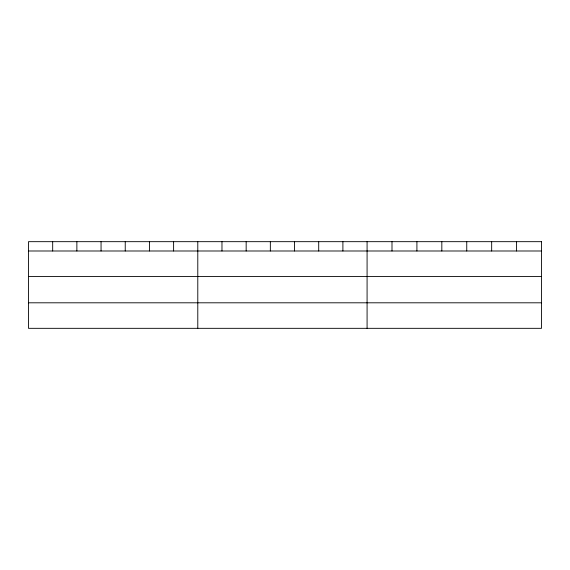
<?xml version="1.0" encoding="UTF-8"?>
<svg xmlns="http://www.w3.org/2000/svg" width="570" height="570" viewBox="0 0 570 570"><rect width="100%" height="100%" fill="white"/><g stroke="black" fill="none" stroke-linecap="round" stroke-linejoin="round"><path stroke-width="0.85" d="M28.5 250.992L541.5 250.992M28.5 276.514L541.5 276.514M28.5 302.805L541.5 302.805M516.584 241.673L516.584 250.992M491.668 241.673L491.668 250.992M466.752 241.673L466.752 250.992M441.828 241.673L441.828 250.992M416.912 241.673L416.912 250.992M391.996 241.673L391.996 250.992M367.08 241.673L367.08 328.327M342.898 241.673L342.898 250.992M318.708 241.673L318.708 250.992M294.526 241.673L294.526 250.992M270.344 241.673L270.344 250.992M246.162 241.673L246.162 250.992M221.972 241.673L221.972 250.992M197.79 241.673L197.79 328.327M173.608 241.673L173.608 250.992M149.418 241.673L149.418 250.992M125.236 241.673L125.236 250.992M101.054 241.673L101.054 250.992M76.872 241.673L76.872 250.992M52.682 241.673L52.682 250.992M541.5 241.673L28.5 241.673L28.5 328.327L541.5 328.327L541.5 241.673"/></g></svg>
